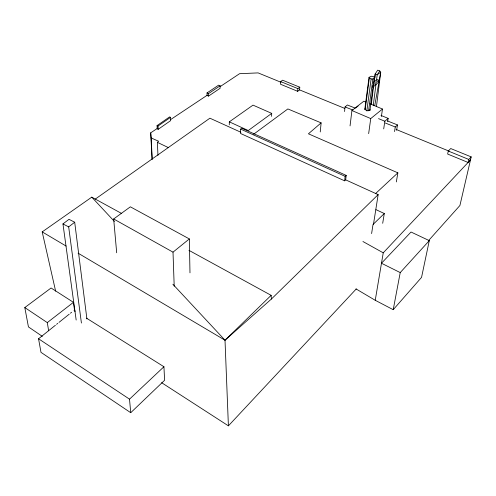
<?xml version="1.0" encoding="UTF-8"?>
<svg xmlns="http://www.w3.org/2000/svg" width="496" height="496" viewBox="0 0 496 496"><rect width="100%" height="100%" fill="white"/><g stroke="black" fill="none" stroke-linecap="round" stroke-linejoin="round"><path stroke-width="0.74" d="M220.125 85.802L220.1 88.294L208.549 96.094L207.043 95.43L207.037 92.919L218.624 85.157L220.125 85.802L208.549 93.583L208.549 96.094M229.276 124.849L229.326 121.836L253.016 105.127L271.721 113.379L271.56 116.368M240.659 129.103L240.541 133.467L344.602 180.823L345.662 179.856L346.214 175.398L241.8 128.266L240.659 129.103L345.148 176.359L346.214 175.398M374.325 77.295L374.251 78.653L372.899 78.945L371.126 78.945L369.018 77.333L371.299 76.266L372.973 76.403L374.325 77.295L369.892 110.496L366.848 110.806L364.808 109.157L369.018 77.333M280.68 81.58L280.519 84.252L297.681 91.307L299.578 89.888L299.782 87.203L282.602 80.197L280.68 81.58L297.879 88.623L299.782 87.203M369.892 110.496L369.979 109.108M374.647 81.735L374.747 80.191M374.902 77.872L375.162 74.009L377.685 70.153L379.738 70.94L380.717 72.168L376.445 106.677M297.681 91.307L297.879 88.623M320.249 131.948L321.123 122.872L287.866 108.934L253.685 134.187M344.546 111.526L345.073 106.931L347.38 104.991L355.254 108.122M350.052 125.903L351.918 110.527L363.822 101.215L365.899 102.083M344.602 180.823L345.148 176.359M371.262 104.675L373.6 86.279M374.089 82.441L375.162 74.009L377.214 74.803L380.717 72.168L374.734 105.685M373.252 105.481L376.024 84.01M376.421 80.941L377.214 74.803L379.738 70.94M365.13 109.752L369.359 77.915M366.848 110.806L371.126 78.945M368.578 110.806L372.899 78.945M368.652 133.629L370.741 118.569L382.49 109.027L370.047 103.819M378.715 80.129L378.417 82.274L372.769 87.37L373.06 85.213L378.715 80.129L376.991 79.509M381.387 116.504L382.49 109.027M383.699 128.873L384.846 121.241L388.151 118.383L380.996 115.444M387.68 121.433L388.151 118.383M371.609 233.579L373.011 224.508L384.295 213.516L375.962 209.647M373.476 224.31L378.163 194.618L345.774 179.905M394.543 131.558L395.275 126.988L397.488 124.924L387.463 120.937M396.62 130.256L397.488 124.924M382.695 223.293L384.295 213.516M393.223 309.69L400.222 272.589L381.48 263.246L411.017 232.016L429.288 240.641L421.55 277.376L393.223 309.69L375.236 300.291L383.241 252.824L470.499 159.91L468.106 162.465L447.64 154.045L448.272 151.032L450.721 148.54L471.2 156.891L459.916 205.493L428.612 240.541M396.329 181.927L397.866 172.85L308.425 133.802L321.123 122.872M468.106 162.465L468.801 159.445L471.2 156.891M400.222 272.589L429.288 240.641M161.615 382.695L228.402 425.847L356.258 288.945M364.808 109.157L365.335 108.63M228.402 425.847L225.01 340.213L271.374 299.063L378.163 194.618M78.095 253.165L225.01 340.213L271.145 295.337L188.933 250.331M55.385 325.277L38.552 338.774L40.994 352.358L130.733 412.703L164.598 380.271L163.934 366.736L86.49 318.153M130.733 412.703L129.518 399.162L163.934 366.736M375.391 193.731L397.866 172.85M373.029 83.061L375.863 80.519M157.964 155.329L157.375 142.333L158.621 141.248L151.15 137.938L150.71 132.823L157.796 128.111M355.843 107.868L358.1 106.032M174.201 286.217L173.011 252.154L189.342 238.929L130.367 206.82L113.671 218.965L116.69 252.774M56.587 324.31L57.79 323.349M58.993 322.381L69.211 314.185M70.413 313.224L71.616 312.257M81.418 323.039L68.677 226.883L74.698 222.227L68.987 219.313L62.955 223.932L76.173 320.038M48.658 330.789L47.287 322.605L73.445 302.331L51.082 287.99L24.8 307.563L28.439 326.901L42.327 336.362M271.721 113.379L248.267 130.529L229.326 121.836M95.269 199.101L209.907 118.197L240.882 132.265M55.633 291.158L42.197 231.892L91.772 197.148L121.669 213.509M158.168 129.332L170.674 120.609L170.568 117.341L169.601 116.907L157.058 125.6L157.201 128.892L158.168 129.332L158.026 126.046L170.568 117.341M170.674 119.542L207.378 95.12M220.255 86.552L239.574 73.693L258.118 72.9L280.996 82.274M345.073 106.931L352.96 110.081M385.237 122.977L395.275 126.988M299.59 89.894L344.639 108.351M396.13 129.444L449.047 151.119M448.272 151.032L468.801 159.445M378.541 118.631L384.846 121.241M351.918 110.527L370.741 118.569M207.037 92.919L208.549 93.583M157.058 125.6L158.026 126.046M157.375 142.333L168.516 147.678M62.955 223.932L68.677 226.883M362.929 241.515L383.241 252.824M113.671 218.965L173.011 252.154M355.998 288.908L375.236 300.291M42.197 231.892L66.129 246.072M74.022 310.329L75.336 311.153M38.552 338.774L129.518 399.162M24.8 307.563L47.287 322.605M91.772 197.148L114.421 221.464M172.875 284.233L225.01 340.213M73.445 302.331L74.673 311.234M74.698 222.227L86.912 318.971M271.145 295.337L271.374 299.063M151.15 137.938L152.229 159.297M150.71 132.823L152.043 159.123M189.342 238.929L189.98 272.843"/></g></svg>
